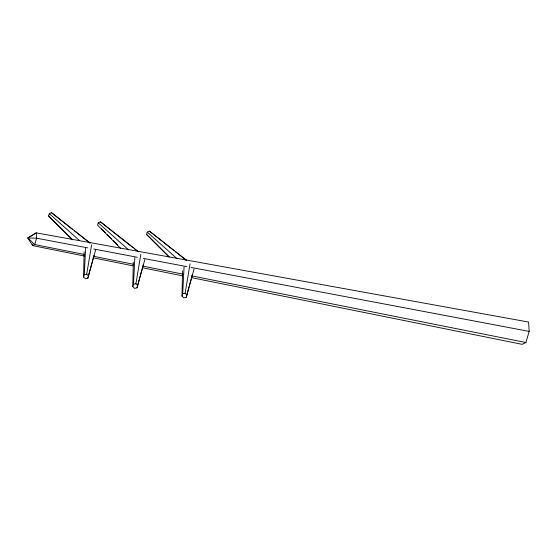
<?xml version="1.0" encoding="UTF-8"?>
<svg xmlns="http://www.w3.org/2000/svg" width="557" height="557" viewBox="0 0 557 557"><rect width="100%" height="100%" fill="white"/><g stroke="black" fill="none" stroke-linecap="round" stroke-linejoin="round"><path stroke-width="0.84" d="M95.637 249.898L87.818 278.215L85.36 278.792L83.585 277.038L84.107 251.82M144.848 259.506L137.022 287.823L134.571 288.394L132.789 286.646L133.297 262.298M194.059 268.968L186.24 297.285L183.789 297.856L182.007 296.108L182.536 270.89M83.585 277.038L84.26 274.719L85.632 247.976M132.789 286.646L133.464 284.328L134.843 257.578M182.007 296.108L182.682 293.79L184.061 267.04M88.486 275.889L86.711 274.141L91.606 244.871M137.697 285.497L135.922 283.75L140.81 254.472M186.915 294.959L185.133 293.212L190.028 263.934M87.818 278.215L94.029 255.44M137.022 287.823L143.24 265.048M186.24 297.285L192.45 274.51M72.34 239.851L48.598 215.977L49.274 213.651L51.495 212.67L90.164 243.026M138.463 251.68L100.476 221.853L98.255 222.842L97.579 225.16L120.716 248.429M169.091 257.097L146.568 234.448L147.243 232.123L149.464 231.141L186.776 260.432M191.197 277.581L522.139 344.33L525.919 342.534L529.15 331.394L528.607 322.05L36.24 232.847L27.85 237.964L32.55 245.581L84.58 256.074M84.17 254.424L34.708 244.558L27.85 237.964L36.24 232.847L36.553 238.187L34.708 244.558L32.55 245.581L32.459 244.057M84.26 274.719L86.711 274.141M133.464 284.328L135.922 283.75M182.682 293.79L185.133 293.212M27.85 237.964L36.553 238.187L87.776 247.879M93.757 249.014L137.294 257.25M143.267 258.385L186.811 266.622M191.079 267.43L529.15 331.394M93.548 256.297L133.631 264.29M143.017 266.162L183.093 274.155M191.622 275.854L525.919 342.534M93.11 257.794L133.2 265.884M142.578 267.771L182.668 275.861M174.146 250.741L149.464 231.141M175.504 251.813L186.393 260.404M133.318 247.9L100.476 221.853M134.683 248.972L138.08 251.66M72.772 229.581L51.495 212.67M74.13 230.661L89.781 243.012M146.568 234.448L168.994 256.624M48.598 215.977L72.257 239.378M147.243 232.123L177.022 258.622M98.255 222.842L128.674 249.919M49.274 213.651L79.693 240.728M101.583 228.955L105.266 232.631M107.111 234.469L111.407 238.758M113.252 240.596L117.548 244.885"/></g></svg>
